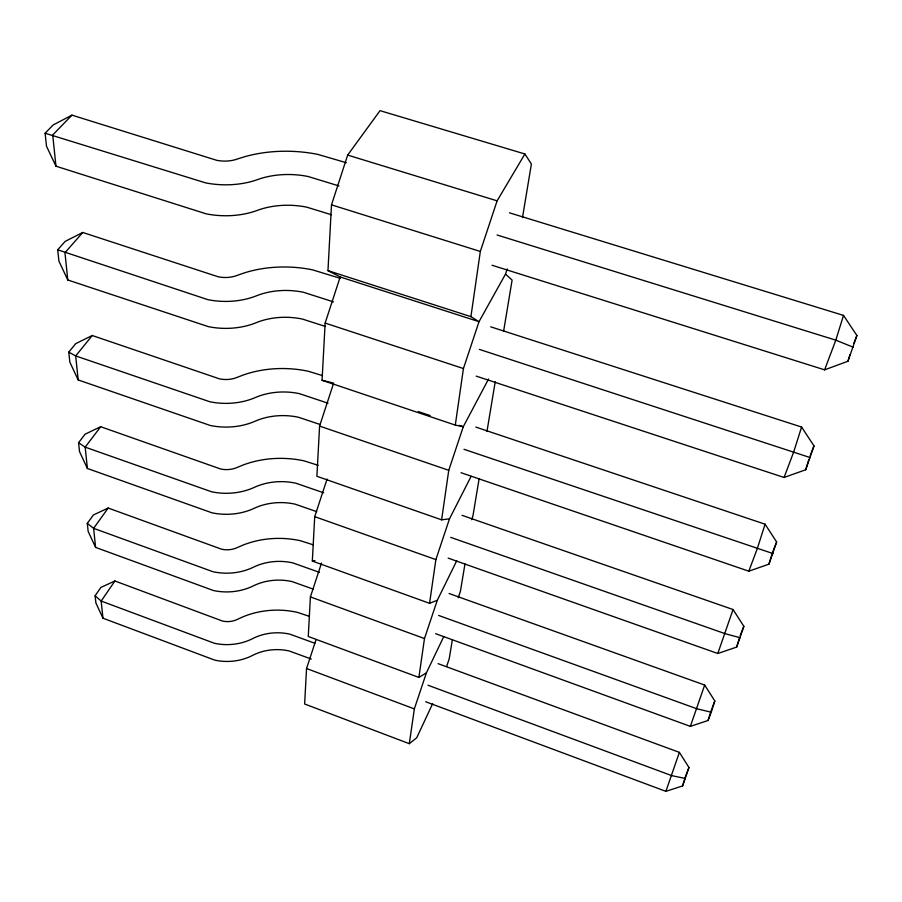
<?xml version="1.0" encoding="UTF-8"?>
<svg xmlns="http://www.w3.org/2000/svg" width="902" height="902" viewBox="0 0 902 902"><rect width="100%" height="100%" fill="white"/><g stroke="black" fill="none" stroke-linecap="round" stroke-linejoin="round"><path stroke-width="1.35" d="M316.117 639.462L306.545 668.517L304.628 703.988L409.316 743.688L416.69 737.802L432.656 703.65M321.54 563.028L310.401 596.91L308.27 636.474L418.878 677.436L426.42 672.802L443.807 636.496M456.773 560.706L437.29 600.27L429.566 603.314L312.329 561.067L314.719 516.666L327.065 479.041M333.221 384.432L319.59 426.094L316.895 476.29L441.619 519.834L449.489 518.83L471.115 476.346M488.568 378.998L463.278 426.714L455.284 425.09L322.059 380.283L325.148 323.074L340.178 276.959L327.967 270.634L331.508 204.844L347.665 155.088L380.024 110.653L524.908 153.983L531.391 164.017L522.495 217.54M409.316 743.688L414.345 708.893L426.42 672.802M418.878 677.436L424.481 638.56L437.29 600.27M429.566 603.314L435.88 559.601L449.489 518.83M441.619 519.834L448.756 470.314L463.278 426.714L459.31 425.383M455.284 425.09L463.436 368.546L479.007 321.687L505.503 274.118L507.24 268.909M340.178 276.959L479.007 321.687L470.923 316.647L480.326 251.455L497.103 200.83L524.908 153.983M452.387 639.642L449.207 658.81L446.614 666.522M464.981 563.863L460.448 591.137L458.25 597.688M479.154 478.534L472.952 515.831L471.656 519.71M486.956 431.517L495.221 381.76M503.654 330.966L512.111 280.071L505.503 274.118M492.041 265.256L824.62 369.843L847.959 361.24L849.909 354.723M847.959 361.24L856.9 335.521L843.517 315.407L509.461 212.816M476.211 376.123L784.086 477.485L805.7 469.75L808.88 459.332M805.7 469.75L813.987 445.915L801.585 427.041L490.711 326.828M461.012 472.704L748.807 571.18L768.932 564.167L772.123 553.851M768.932 564.167L776.645 541.978L765.088 524.197L475.805 427.074M843.517 315.407L835.804 340.155L824.62 369.843M448.159 558.124L717.8 653.499L736.641 647.084L739.426 638.199M736.641 647.084L743.846 626.315L733.044 609.526L462.027 515.324M435.632 633.678L690.357 726.369L708.047 720.484L711.272 712.208L714.824 700.967L704.676 685.046L449.083 593.505M801.585 427.041L793.76 451.789L784.086 477.485M708.047 720.484L711.599 709.265M765.088 524.197L757.252 548.732L748.807 571.18M425.676 701.733L665.89 791.347L682.577 785.913L685.689 776.148M682.577 785.913L688.959 767.501L679.386 752.369L438.022 663.635M733.044 609.526L717.8 653.499M704.676 685.046L690.357 726.369M679.386 752.369L665.89 791.347M686.072 774.931L688.959 767.501M712.061 708.081L714.824 700.967M740.215 635.662L743.846 626.315M772.518 552.565L776.645 541.978M810.221 455.6L813.987 445.915M853.935 343.143L856.9 335.521M309.217 616.292L297.423 612.379A75.779 62.091 0 0 0 243.055 616.788L235.941 620.035A18.57 14.657 -1.9 0 1 222.58 621.083L114.904 580.989L101.171 601.059L102.963 618.208L214.721 660.117A46.329 36.892 -2.1 0 0 252.154 655.619A46.025 38.019 -0.2 0 1 289.271 650.996L311.28 659.046M102.963 618.208L95.883 602.953L95.116 595.771L100.866 587.428L114.904 580.989M313.062 544.785L300.614 540.772A80.052 63.208 0.8 0 0 243.292 544.977L235.783 548.236A19.585 14.872 -1 0 1 221.689 549.239L108.172 508.04L93.616 528.335L95.601 547.401L213.391 590.506A48.821 37.467 -1.2 0 0 252.876 586.097A48.573 38.718 0.6 0 1 292.011 581.576L313.141 589.096M95.601 547.401L88.148 531.379L87.291 523.397L93.391 514.974L108.172 508.04M318.135 465.308L304.177 460.888A84.844 64.166 1.4 0 0 243.551 464.834L235.602 468.082A20.712 15.041 -0.3 0 1 220.686 469.017L100.674 426.725L85.171 447.144L87.393 468.476L211.914 512.798A51.606 37.918 -0.4 0 0 253.688 508.536A51.437 39.338 1.3 0 1 295.078 504.15L316.703 511.637M87.393 468.476L79.523 451.631L78.564 442.702L85.059 434.212L100.674 426.725M322.431 375.582L308.18 371.241A90.234 64.854 2 0 0 243.833 374.804L235.399 378.028A21.986 15.131 0.4 0 1 219.558 378.874L92.263 335.51L75.689 355.929L78.181 379.956L210.245 425.473A54.729 38.211 0.3 0 0 254.601 421.426A54.65 39.801 1.9 0 1 298.517 417.265L320.075 424.481M78.181 379.956L69.86 362.187L68.766 352.141L75.712 343.651L92.263 335.51M340.494 278.414L312.69 269.89A96.379 65.136 2.5 0 0 244.16 272.945L235.174 276.102A23.429 15.12 1.1 0 1 218.284 276.813L82.758 232.468L64.955 252.729L67.797 279.992L208.362 326.637A58.247 38.267 0.9 0 0 255.638 322.916A58.303 40.049 2.4 0 1 302.395 319.06L325.385 326.456M67.797 279.992L58.934 261.197L57.705 249.809L65.169 241.386L82.758 232.468M346.345 162.721L317.842 154.4A103.414 64.82 3 0 0 244.532 156.756L234.915 159.801A25.076 14.962 1.7 0 1 216.83 160.342L71.946 115.14L52.722 134.996L55.958 166.194L206.208 213.853A62.272 37.974 1.6 0 0 256.811 210.583A62.486 39.959 2.9 0 1 306.827 207.178L331.429 214.744M55.958 166.194L46.509 146.248L45.1 133.225L53.162 124.961L71.946 115.14M312.329 561.067L314.956 560.582M685.452 778.505L671.798 775.652L427.988 685.227M45.1 133.225L205.622 182.88A63.377 37.828 1.7 0 0 257.138 179.746A63.636 39.857 3 0 1 308.033 176.488L338.972 185.925M711.272 712.208L696.975 708.814L438.62 615.435M322.059 380.283L333.65 383.125M740.26 637.77L725.253 633.711L450.718 537.378M347.665 155.088L497.103 200.83M773.048 553.591L463.989 449.297M497.103 235.005L835.804 340.155L853.393 347.27M331.508 204.844L480.326 251.455M327.967 270.634L470.923 316.647M333.503 301.888L303.455 292.271A59.306 40.06 2.6 0 0 255.92 296.014A59.216 38.234 1.1 0 1 207.843 299.644L57.705 249.809M479.312 349.378L810.413 457.652M325.148 323.074L463.436 368.546M418.302 411.594L430.209 415.596M328.012 403.194L299.441 393.667A55.529 39.891 2 0 0 254.849 397.759A55.574 38.245 0.4 0 1 209.794 401.74L75.689 355.929L68.766 352.141M319.59 426.094L448.756 470.314M323.649 492.785L295.901 483.224A52.215 39.474 1.4 0 0 253.913 487.554A52.35 38.008 -0.3 0 1 211.508 491.759L85.171 447.144L78.564 442.702M314.719 516.666L435.88 559.601M319.443 572.353L292.755 562.871A49.272 38.887 0.8 0 0 253.079 567.369A49.497 37.591 -1 0 1 213.041 571.744L93.616 528.335L87.291 523.397M310.401 596.91L424.481 638.56M314.832 643.261L289.937 634.185A46.645 38.2 0 0 0 252.323 638.785A46.938 37.05 -1.9 0 1 214.405 643.273L101.171 601.059L95.116 595.771M306.545 668.517L414.345 708.893"/></g></svg>
